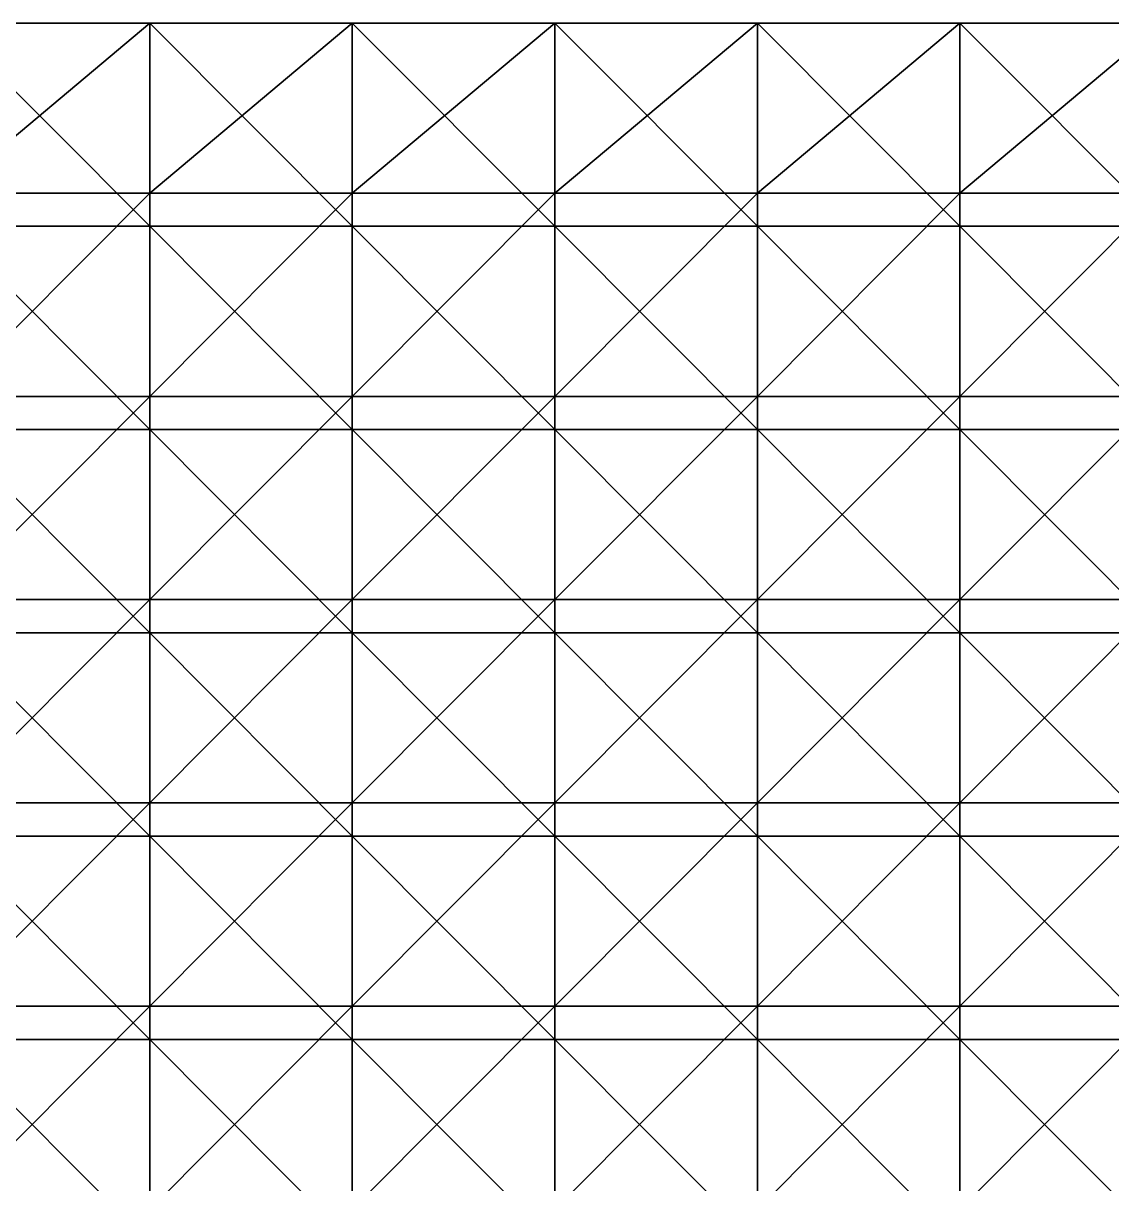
# Model space of a CAD drawing. Header units: inches. Extents: x 0 to 300, y 0 to 160.
# Drawn here: x 37.5 to 75, y 120 to 160 of the extents above; entities that cross this region are included whole.
import ezdxf

# ---------------------------------------------------------------- set-up
doc = ezdxf.new("R2010")
doc.units = ezdxf.units.IN
doc.header["$LTSCALE"] = 198.929398
doc.header["$MEASUREMENT"] = 0
for name, color, linetype in [('4', 7, 'CONTINUOUS'), ('5', 7, 'CONTINUOUS'), ('6', 7, 'CONTINUOUS')]:
    doc.layers.add(name, color=color, linetype=linetype)

msp = doc.modelspace()

# ---------------------------------------------------------------- linework, layer by layer
at = {"layer": '4', "linetype": 'CONTINUOUS'}
for points in [[(41.86, 154.147, -160), (34.884, 154.147, -160), (41.86, 160, -160), (41.86, 154.147, -160)], [(41.86, 160, -160), (34.884, 154.147, -160), (34.884, 160, -160), (41.86, 160, -160)], [(48.837, 154.147, -160), (41.86, 154.147, -160), (48.837, 160, -160), (48.837, 154.147, -160)], [(48.837, 160, -160), (41.86, 154.147, -160), (41.86, 160, -160), (48.837, 160, -160)], [(55.814, 154.147, -160), (48.837, 154.147, -160), (55.814, 160, -160), (55.814, 154.147, -160)], [(55.814, 160, -160), (48.837, 154.147, -160), (48.837, 160, -160), (55.814, 160, -160)], [(62.791, 154.147, -160), (55.814, 154.147, -160), (62.791, 160, -160), (62.791, 154.147, -160)], [(62.791, 160, -160), (55.814, 154.147, -160), (55.814, 160, -160), (62.791, 160, -160)], [(69.767, 154.147, -160), (62.791, 154.147, -160), (69.767, 160, -160), (69.767, 154.147, -160)], [(69.767, 160, -160), (62.791, 154.147, -160), (62.791, 160, -160), (69.767, 160, -160)], [(76.744, 154.147, -160), (69.767, 154.147, -160), (76.744, 160, -160), (76.744, 154.147, -160)], [(76.744, 160, -160), (69.767, 154.147, -160), (69.767, 160, -160), (76.744, 160, -160)], [(41.86, 147.14, -160), (34.884, 147.14, -160), (41.86, 154.147, -160), (41.86, 147.14, -160)], [(41.86, 154.147, -160), (34.884, 147.14, -160), (34.884, 154.147, -160), (41.86, 154.147, -160)], [(48.837, 147.14, -160), (41.86, 147.14, -160), (48.837, 154.147, -160), (48.837, 147.14, -160)], [(48.837, 154.147, -160), (41.86, 147.14, -160), (41.86, 154.147, -160), (48.837, 154.147, -160)], [(55.814, 147.14, -160), (48.837, 147.14, -160), (55.814, 154.147, -160), (55.814, 147.14, -160)], [(55.814, 154.147, -160), (48.837, 147.14, -160), (48.837, 154.147, -160), (55.814, 154.147, -160)], [(62.791, 147.14, -160), (55.814, 147.14, -160), (62.791, 154.147, -160), (62.791, 147.14, -160)], [(62.791, 154.147, -160), (55.814, 147.14, -160), (55.814, 154.147, -160), (62.791, 154.147, -160)], [(69.767, 147.14, -160), (62.791, 147.14, -160), (69.767, 154.147, -160), (69.767, 147.14, -160)], [(69.767, 154.147, -160), (62.791, 147.14, -160), (62.791, 154.147, -160), (69.767, 154.147, -160)], [(76.744, 147.14, -160), (69.767, 147.14, -160), (76.744, 154.147, -160), (76.744, 147.14, -160)], [(76.744, 154.147, -160), (69.767, 147.14, -160), (69.767, 154.147, -160), (76.744, 154.147, -160)], [(41.86, 140.133, -160), (34.884, 140.133, -160), (41.86, 147.14, -160), (41.86, 140.133, -160)], [(41.86, 147.14, -160), (34.884, 140.133, -160), (34.884, 147.14, -160), (41.86, 147.14, -160)], [(48.837, 140.133, -160), (41.86, 140.133, -160), (48.837, 147.14, -160), (48.837, 140.133, -160)], [(48.837, 147.14, -160), (41.86, 140.133, -160), (41.86, 147.14, -160), (48.837, 147.14, -160)], [(55.814, 140.133, -160), (48.837, 140.133, -160), (55.814, 147.14, -160), (55.814, 140.133, -160)], [(55.814, 147.14, -160), (48.837, 140.133, -160), (48.837, 147.14, -160), (55.814, 147.14, -160)], [(62.791, 140.133, -160), (55.814, 140.133, -160), (62.791, 147.14, -160), (62.791, 140.133, -160)], [(62.791, 147.14, -160), (55.814, 140.133, -160), (55.814, 147.14, -160), (62.791, 147.14, -160)], [(69.767, 140.133, -160), (62.791, 140.133, -160), (69.767, 147.14, -160), (69.767, 140.133, -160)], [(69.767, 147.14, -160), (62.791, 140.133, -160), (62.791, 147.14, -160), (69.767, 147.14, -160)], [(76.744, 140.133, -160), (69.767, 140.133, -160), (76.744, 147.14, -160), (76.744, 140.133, -160)], [(76.744, 147.14, -160), (69.767, 140.133, -160), (69.767, 147.14, -160), (76.744, 147.14, -160)], [(41.86, 133.126, -160), (34.884, 133.126, -160), (41.86, 140.133, -160), (41.86, 133.126, -160)], [(41.86, 140.133, -160), (34.884, 133.126, -160), (34.884, 140.133, -160), (41.86, 140.133, -160)], [(48.837, 133.126, -160), (41.86, 133.126, -160), (48.837, 140.133, -160), (48.837, 133.126, -160)], [(48.837, 140.133, -160), (41.86, 133.126, -160), (41.86, 140.133, -160), (48.837, 140.133, -160)], [(55.814, 133.126, -160), (48.837, 133.126, -160), (55.814, 140.133, -160), (55.814, 133.126, -160)], [(55.814, 140.133, -160), (48.837, 133.126, -160), (48.837, 140.133, -160), (55.814, 140.133, -160)], [(62.791, 133.126, -160), (55.814, 133.126, -160), (62.791, 140.133, -160), (62.791, 133.126, -160)], [(62.791, 140.133, -160), (55.814, 133.126, -160), (55.814, 140.133, -160), (62.791, 140.133, -160)], [(69.767, 133.126, -160), (62.791, 133.126, -160), (69.767, 140.133, -160), (69.767, 133.126, -160)], [(69.767, 140.133, -160), (62.791, 133.126, -160), (62.791, 140.133, -160), (69.767, 140.133, -160)], [(76.744, 133.126, -160), (69.767, 133.126, -160), (76.744, 140.133, -160), (76.744, 133.126, -160)], [(76.744, 140.133, -160), (69.767, 133.126, -160), (69.767, 140.133, -160), (76.744, 140.133, -160)], [(41.86, 126.119, -160), (34.884, 126.119, -160), (41.86, 133.126, -160), (41.86, 126.119, -160)], [(41.86, 133.126, -160), (34.884, 126.119, -160), (34.884, 133.126, -160), (41.86, 133.126, -160)], [(48.837, 126.119, -160), (41.86, 126.119, -160), (48.837, 133.126, -160), (48.837, 126.119, -160)], [(48.837, 133.126, -160), (41.86, 126.119, -160), (41.86, 133.126, -160), (48.837, 133.126, -160)], [(55.814, 126.119, -160), (48.837, 126.119, -160), (55.814, 133.126, -160), (55.814, 126.119, -160)], [(55.814, 133.126, -160), (48.837, 126.119, -160), (48.837, 133.126, -160), (55.814, 133.126, -160)], [(62.791, 126.119, -160), (55.814, 126.119, -160), (62.791, 133.126, -160), (62.791, 126.119, -160)], [(62.791, 133.126, -160), (55.814, 126.119, -160), (55.814, 133.126, -160), (62.791, 133.126, -160)], [(69.767, 126.119, -160), (62.791, 126.119, -160), (69.767, 133.126, -160), (69.767, 126.119, -160)], [(69.767, 133.126, -160), (62.791, 126.119, -160), (62.791, 133.126, -160), (69.767, 133.126, -160)], [(76.744, 126.119, -160), (69.767, 126.119, -160), (76.744, 133.126, -160), (76.744, 126.119, -160)], [(76.744, 133.126, -160), (69.767, 126.119, -160), (69.767, 133.126, -160), (76.744, 133.126, -160)], [(41.86, 119.112, -160), (34.884, 119.112, -160), (41.86, 126.119, -160), (41.86, 119.112, -160)], [(41.86, 126.119, -160), (34.884, 119.112, -160), (34.884, 126.119, -160), (41.86, 126.119, -160)], [(48.837, 119.112, -160), (41.86, 119.112, -160), (48.837, 126.119, -160), (48.837, 119.112, -160)], [(48.837, 126.119, -160), (41.86, 119.112, -160), (41.86, 126.119, -160), (48.837, 126.119, -160)], [(55.814, 119.112, -160), (48.837, 119.112, -160), (55.814, 126.119, -160), (55.814, 119.112, -160)], [(55.814, 126.119, -160), (48.837, 119.112, -160), (48.837, 126.119, -160), (55.814, 126.119, -160)], [(62.791, 119.112, -160), (55.814, 119.112, -160), (62.791, 126.119, -160), (62.791, 119.112, -160)], [(62.791, 126.119, -160), (55.814, 119.112, -160), (55.814, 126.119, -160), (62.791, 126.119, -160)], [(69.767, 119.112, -160), (62.791, 119.112, -160), (69.767, 126.119, -160), (69.767, 119.112, -160)], [(69.767, 126.119, -160), (62.791, 119.112, -160), (62.791, 126.119, -160), (69.767, 126.119, -160)], [(76.744, 119.112, -160), (69.767, 119.112, -160), (76.744, 126.119, -160), (76.744, 119.112, -160)], [(76.744, 126.119, -160), (69.767, 119.112, -160), (69.767, 126.119, -160), (76.744, 126.119, -160)]]:
    msp.add_3dface(points, dxfattribs=at)
at = {"layer": '5', "linetype": 'CONTINUOUS'}
for points in [[(41.86, 160, -160), (34.884, 160, -160), (41.86, 160, -153), (41.86, 160, -160)], [(41.86, 160, -153), (34.884, 160, -160), (34.884, 160, -153), (41.86, 160, -153)], [(41.86, 160, -153), (34.884, 160, -153), (41.86, 160, -145.993), (41.86, 160, -153)], [(41.86, 160, -145.993), (34.884, 160, -153), (34.884, 160, -145.993), (41.86, 160, -145.993)], [(41.86, 160, -145.993), (34.884, 160, -145.993), (41.86, 160, -138.986), (41.86, 160, -145.993)], [(41.86, 160, -138.986), (34.884, 160, -145.993), (34.884, 160, -138.986), (41.86, 160, -138.986)], [(41.86, 160, -138.986), (34.884, 160, -138.986), (41.86, 160, -131.979), (41.86, 160, -138.986)], [(41.86, 160, -131.979), (34.884, 160, -138.986), (34.884, 160, -131.979), (41.86, 160, -131.979)], [(41.86, 160, -131.979), (34.884, 160, -131.979), (41.86, 160, -124.972), (41.86, 160, -131.979)], [(41.86, 160, -124.972), (34.884, 160, -131.979), (34.884, 160, -124.972), (41.86, 160, -124.972)], [(41.86, 160, -124.972), (34.884, 160, -124.972), (41.86, 160, -117.965), (41.86, 160, -124.972)], [(41.86, 160, -117.965), (34.884, 160, -124.972), (34.884, 160, -117.965), (41.86, 160, -117.965)], [(41.86, 160, -117.965), (34.884, 160, -117.965), (41.86, 160, -110.958), (41.86, 160, -117.965)], [(41.86, 160, -110.958), (34.884, 160, -117.965), (34.884, 160, -110.958), (41.86, 160, -110.958)], [(41.86, 160, -110.958), (34.884, 160, -110.958), (41.86, 160, -103.951), (41.86, 160, -110.958)], [(41.86, 160, -103.951), (34.884, 160, -110.958), (34.884, 160, -103.951), (41.86, 160, -103.951)], [(41.86, 160, -103.951), (34.884, 160, -103.951), (41.86, 160, -96.944), (41.86, 160, -103.951)], [(41.86, 160, -96.944), (34.884, 160, -103.951), (34.884, 160, -96.944), (41.86, 160, -96.944)], [(41.86, 160, -96.944), (34.884, 160, -96.944), (41.86, 160, -89.937), (41.86, 160, -96.944)], [(41.86, 160, -89.937), (34.884, 160, -96.944), (34.884, 160, -89.937), (41.86, 160, -89.937)], [(41.86, 160, -89.937), (34.884, 160, -89.937), (41.86, 160, -82.93), (41.86, 160, -89.937)], [(41.86, 160, -82.93), (34.884, 160, -89.937), (34.884, 160, -82.93), (41.86, 160, -82.93)], [(41.86, 160, -82.93), (34.884, 160, -82.93), (41.86, 160, -75.923), (41.86, 160, -82.93)], [(41.86, 160, -75.923), (34.884, 160, -82.93), (34.884, 160, -75.923), (41.86, 160, -75.923)], [(41.86, 160, -75.923), (34.884, 160, -75.923), (41.86, 160, -68.916), (41.86, 160, -75.923)], [(41.86, 160, -68.916), (34.884, 160, -75.923), (34.884, 160, -68.916), (41.86, 160, -68.916)], [(41.86, 160, -68.916), (34.884, 160, -68.916), (41.86, 160, -61.909), (41.86, 160, -68.916)], [(41.86, 160, -61.909), (34.884, 160, -68.916), (34.884, 160, -61.909), (41.86, 160, -61.909)], [(41.86, 160, -61.909), (34.884, 160, -61.909), (41.86, 160, -54.902), (41.86, 160, -61.909)], [(41.86, 160, -54.902), (34.884, 160, -61.909), (34.884, 160, -54.902), (41.86, 160, -54.902)], [(41.86, 160, -54.902), (34.884, 160, -54.902), (41.86, 160, -47.895), (41.86, 160, -54.902)], [(41.86, 160, -47.895), (34.884, 160, -54.902), (34.884, 160, -47.895), (41.86, 160, -47.895)], [(41.86, 160, -47.895), (34.884, 160, -47.895), (41.86, 160, -40.888), (41.86, 160, -47.895)], [(41.86, 160, -40.888), (34.884, 160, -47.895), (34.884, 160, -40.888), (41.86, 160, -40.888)], [(41.86, 160, -40.888), (34.884, 160, -40.888), (41.86, 160, -33.881), (41.86, 160, -40.888)], [(41.86, 160, -33.881), (34.884, 160, -40.888), (34.884, 160, -33.881), (41.86, 160, -33.881)], [(41.86, 160, -33.881), (34.884, 160, -33.881), (41.86, 160, -26.874), (41.86, 160, -33.881)], [(41.86, 160, -26.874), (34.884, 160, -33.881), (34.884, 160, -26.874), (41.86, 160, -26.874)], [(41.86, 160, -26.874), (34.884, 160, -26.874), (41.86, 160, -19.867), (41.86, 160, -26.874)], [(41.86, 160, -19.867), (34.884, 160, -26.874), (34.884, 160, -19.867), (41.86, 160, -19.867)], [(41.86, 160, -19.867), (34.884, 160, -19.867), (41.86, 160, -12.86), (41.86, 160, -19.867)], [(41.86, 160, -12.86), (34.884, 160, -19.867), (34.884, 160, -12.86), (41.86, 160, -12.86)], [(41.86, 160, -12.86), (34.884, 160, -12.86), (41.86, 160, -5.853), (41.86, 160, -12.86)], [(41.86, 160, -5.853), (34.884, 160, -12.86), (34.884, 160, -5.853), (41.86, 160, -5.853)], [(41.86, 160, -5.853), (34.884, 160, -5.853), (41.86, 160), (41.86, 160, -5.853)], [(41.86, 160), (34.884, 160, -5.853), (34.884, 160), (41.86, 160)], [(48.837, 160, -160), (41.86, 160, -160), (48.837, 160, -153), (48.837, 160, -160)], [(48.837, 160, -153), (41.86, 160, -160), (41.86, 160, -153), (48.837, 160, -153)], [(48.837, 160, -153), (41.86, 160, -153), (48.837, 160, -145.993), (48.837, 160, -153)], [(48.837, 160, -145.993), (41.86, 160, -153), (41.86, 160, -145.993), (48.837, 160, -145.993)], [(48.837, 160, -145.993), (41.86, 160, -145.993), (48.837, 160, -138.986), (48.837, 160, -145.993)], [(48.837, 160, -138.986), (41.86, 160, -145.993), (41.86, 160, -138.986), (48.837, 160, -138.986)], [(48.837, 160, -138.986), (41.86, 160, -138.986), (48.837, 160, -131.979), (48.837, 160, -138.986)], [(48.837, 160, -131.979), (41.86, 160, -138.986), (41.86, 160, -131.979), (48.837, 160, -131.979)], [(48.837, 160, -131.979), (41.86, 160, -131.979), (48.837, 160, -124.972), (48.837, 160, -131.979)], [(48.837, 160, -124.972), (41.86, 160, -131.979), (41.86, 160, -124.972), (48.837, 160, -124.972)], [(48.837, 160, -124.972), (41.86, 160, -124.972), (48.837, 160, -117.965), (48.837, 160, -124.972)], [(48.837, 160, -117.965), (41.86, 160, -124.972), (41.86, 160, -117.965), (48.837, 160, -117.965)], [(48.837, 160, -117.965), (41.86, 160, -117.965), (48.837, 160, -110.958), (48.837, 160, -117.965)], [(48.837, 160, -110.958), (41.86, 160, -117.965), (41.86, 160, -110.958), (48.837, 160, -110.958)], [(48.837, 160, -110.958), (41.86, 160, -110.958), (48.837, 160, -103.951), (48.837, 160, -110.958)], [(48.837, 160, -103.951), (41.86, 160, -110.958), (41.86, 160, -103.951), (48.837, 160, -103.951)], [(48.837, 160, -103.951), (41.86, 160, -103.951), (48.837, 160, -96.944), (48.837, 160, -103.951)], [(48.837, 160, -96.944), (41.86, 160, -103.951), (41.86, 160, -96.944), (48.837, 160, -96.944)], [(48.837, 160, -96.944), (41.86, 160, -96.944), (48.837, 160, -89.937), (48.837, 160, -96.944)], [(48.837, 160, -89.937), (41.86, 160, -96.944), (41.86, 160, -89.937), (48.837, 160, -89.937)], [(48.837, 160, -89.937), (41.86, 160, -89.937), (48.837, 160, -82.93), (48.837, 160, -89.937)], [(48.837, 160, -82.93), (41.86, 160, -89.937), (41.86, 160, -82.93), (48.837, 160, -82.93)], [(48.837, 160, -82.93), (41.86, 160, -82.93), (48.837, 160, -75.923), (48.837, 160, -82.93)], [(48.837, 160, -75.923), (41.86, 160, -82.93), (41.86, 160, -75.923), (48.837, 160, -75.923)], [(48.837, 160, -75.923), (41.86, 160, -75.923), (48.837, 160, -68.916), (48.837, 160, -75.923)], [(48.837, 160, -68.916), (41.86, 160, -75.923), (41.86, 160, -68.916), (48.837, 160, -68.916)], [(48.837, 160, -68.916), (41.86, 160, -68.916), (48.837, 160, -61.909), (48.837, 160, -68.916)], [(48.837, 160, -61.909), (41.86, 160, -68.916), (41.86, 160, -61.909), (48.837, 160, -61.909)], [(48.837, 160, -61.909), (41.86, 160, -61.909), (48.837, 160, -54.902), (48.837, 160, -61.909)], [(48.837, 160, -54.902), (41.86, 160, -61.909), (41.86, 160, -54.902), (48.837, 160, -54.902)], [(48.837, 160, -54.902), (41.86, 160, -54.902), (48.837, 160, -47.895), (48.837, 160, -54.902)], [(48.837, 160, -47.895), (41.86, 160, -54.902), (41.86, 160, -47.895), (48.837, 160, -47.895)], [(48.837, 160, -47.895), (41.86, 160, -47.895), (48.837, 160, -40.888), (48.837, 160, -47.895)], [(48.837, 160, -40.888), (41.86, 160, -47.895), (41.86, 160, -40.888), (48.837, 160, -40.888)], [(48.837, 160, -40.888), (41.86, 160, -40.888), (48.837, 160, -33.881), (48.837, 160, -40.888)], [(48.837, 160, -33.881), (41.86, 160, -40.888), (41.86, 160, -33.881), (48.837, 160, -33.881)], [(48.837, 160, -33.881), (41.86, 160, -33.881), (48.837, 160, -26.874), (48.837, 160, -33.881)], [(48.837, 160, -26.874), (41.86, 160, -33.881), (41.86, 160, -26.874), (48.837, 160, -26.874)], [(48.837, 160, -26.874), (41.86, 160, -26.874), (48.837, 160, -19.867), (48.837, 160, -26.874)], [(48.837, 160, -19.867), (41.86, 160, -26.874), (41.86, 160, -19.867), (48.837, 160, -19.867)], [(48.837, 160, -19.867), (41.86, 160, -19.867), (48.837, 160, -12.86), (48.837, 160, -19.867)], [(48.837, 160, -12.86), (41.86, 160, -19.867), (41.86, 160, -12.86), (48.837, 160, -12.86)], [(48.837, 160, -12.86), (41.86, 160, -12.86), (48.837, 160, -5.853), (48.837, 160, -12.86)], [(48.837, 160, -5.853), (41.86, 160, -12.86), (41.86, 160, -5.853), (48.837, 160, -5.853)], [(48.837, 160, -5.853), (41.86, 160, -5.853), (48.837, 160), (48.837, 160, -5.853)], [(48.837, 160), (41.86, 160, -5.853), (41.86, 160), (48.837, 160)], [(55.814, 160, -160), (48.837, 160, -160), (55.814, 160, -153), (55.814, 160, -160)], [(55.814, 160, -153), (48.837, 160, -160), (48.837, 160, -153), (55.814, 160, -153)], [(55.814, 160, -153), (48.837, 160, -153), (55.814, 160, -145.993), (55.814, 160, -153)], [(55.814, 160, -145.993), (48.837, 160, -153), (48.837, 160, -145.993), (55.814, 160, -145.993)], [(55.814, 160, -145.993), (48.837, 160, -145.993), (55.814, 160, -138.986), (55.814, 160, -145.993)], [(55.814, 160, -138.986), (48.837, 160, -145.993), (48.837, 160, -138.986), (55.814, 160, -138.986)], [(55.814, 160, -138.986), (48.837, 160, -138.986), (55.814, 160, -131.979), (55.814, 160, -138.986)], [(55.814, 160, -131.979), (48.837, 160, -138.986), (48.837, 160, -131.979), (55.814, 160, -131.979)], [(55.814, 160, -131.979), (48.837, 160, -131.979), (55.814, 160, -124.972), (55.814, 160, -131.979)], [(55.814, 160, -124.972), (48.837, 160, -131.979), (48.837, 160, -124.972), (55.814, 160, -124.972)], [(55.814, 160, -124.972), (48.837, 160, -124.972), (55.814, 160, -117.965), (55.814, 160, -124.972)], [(55.814, 160, -117.965), (48.837, 160, -124.972), (48.837, 160, -117.965), (55.814, 160, -117.965)], [(55.814, 160, -117.965), (48.837, 160, -117.965), (55.814, 160, -110.958), (55.814, 160, -117.965)], [(55.814, 160, -110.958), (48.837, 160, -117.965), (48.837, 160, -110.958), (55.814, 160, -110.958)], [(55.814, 160, -110.958), (48.837, 160, -110.958), (55.814, 160, -103.951), (55.814, 160, -110.958)], [(55.814, 160, -103.951), (48.837, 160, -110.958), (48.837, 160, -103.951), (55.814, 160, -103.951)], [(55.814, 160, -103.951), (48.837, 160, -103.951), (55.814, 160, -96.944), (55.814, 160, -103.951)], [(55.814, 160, -96.944), (48.837, 160, -103.951), (48.837, 160, -96.944), (55.814, 160, -96.944)], [(55.814, 160, -96.944), (48.837, 160, -96.944), (55.814, 160, -89.937), (55.814, 160, -96.944)], [(55.814, 160, -89.937), (48.837, 160, -96.944), (48.837, 160, -89.937), (55.814, 160, -89.937)], [(55.814, 160, -89.937), (48.837, 160, -89.937), (55.814, 160, -82.93), (55.814, 160, -89.937)], [(55.814, 160, -82.93), (48.837, 160, -89.937), (48.837, 160, -82.93), (55.814, 160, -82.93)], [(55.814, 160, -82.93), (48.837, 160, -82.93), (55.814, 160, -75.923), (55.814, 160, -82.93)], [(55.814, 160, -75.923), (48.837, 160, -82.93), (48.837, 160, -75.923), (55.814, 160, -75.923)], [(55.814, 160, -75.923), (48.837, 160, -75.923), (55.814, 160, -68.916), (55.814, 160, -75.923)], [(55.814, 160, -68.916), (48.837, 160, -75.923), (48.837, 160, -68.916), (55.814, 160, -68.916)], [(55.814, 160, -68.916), (48.837, 160, -68.916), (55.814, 160, -61.909), (55.814, 160, -68.916)], [(55.814, 160, -61.909), (48.837, 160, -68.916), (48.837, 160, -61.909), (55.814, 160, -61.909)], [(55.814, 160, -61.909), (48.837, 160, -61.909), (55.814, 160, -54.902), (55.814, 160, -61.909)], [(55.814, 160, -54.902), (48.837, 160, -61.909), (48.837, 160, -54.902), (55.814, 160, -54.902)], [(55.814, 160, -54.902), (48.837, 160, -54.902), (55.814, 160, -47.895), (55.814, 160, -54.902)], [(55.814, 160, -47.895), (48.837, 160, -54.902), (48.837, 160, -47.895), (55.814, 160, -47.895)], [(55.814, 160, -47.895), (48.837, 160, -47.895), (55.814, 160, -40.888), (55.814, 160, -47.895)], [(55.814, 160, -40.888), (48.837, 160, -47.895), (48.837, 160, -40.888), (55.814, 160, -40.888)], [(55.814, 160, -40.888), (48.837, 160, -40.888), (55.814, 160, -33.881), (55.814, 160, -40.888)], [(55.814, 160, -33.881), (48.837, 160, -40.888), (48.837, 160, -33.881), (55.814, 160, -33.881)], [(55.814, 160, -33.881), (48.837, 160, -33.881), (55.814, 160, -26.874), (55.814, 160, -33.881)], [(55.814, 160, -26.874), (48.837, 160, -33.881), (48.837, 160, -26.874), (55.814, 160, -26.874)], [(55.814, 160, -26.874), (48.837, 160, -26.874), (55.814, 160, -19.867), (55.814, 160, -26.874)], [(55.814, 160, -19.867), (48.837, 160, -26.874), (48.837, 160, -19.867), (55.814, 160, -19.867)], [(55.814, 160, -19.867), (48.837, 160, -19.867), (55.814, 160, -12.86), (55.814, 160, -19.867)], [(55.814, 160, -12.86), (48.837, 160, -19.867), (48.837, 160, -12.86), (55.814, 160, -12.86)], [(55.814, 160, -12.86), (48.837, 160, -12.86), (55.814, 160, -5.853), (55.814, 160, -12.86)], [(55.814, 160, -5.853), (48.837, 160, -12.86), (48.837, 160, -5.853), (55.814, 160, -5.853)], [(55.814, 160, -5.853), (48.837, 160, -5.853), (55.814, 160), (55.814, 160, -5.853)], [(55.814, 160), (48.837, 160, -5.853), (48.837, 160), (55.814, 160)], [(62.791, 160, -160), (55.814, 160, -160), (62.791, 160, -153), (62.791, 160, -160)], [(62.791, 160, -153), (55.814, 160, -160), (55.814, 160, -153), (62.791, 160, -153)], [(62.791, 160, -153), (55.814, 160, -153), (62.791, 160, -145.993), (62.791, 160, -153)], [(62.791, 160, -145.993), (55.814, 160, -153), (55.814, 160, -145.993), (62.791, 160, -145.993)], [(62.791, 160, -145.993), (55.814, 160, -145.993), (62.791, 160, -138.986), (62.791, 160, -145.993)], [(62.791, 160, -138.986), (55.814, 160, -145.993), (55.814, 160, -138.986), (62.791, 160, -138.986)], [(62.791, 160, -138.986), (55.814, 160, -138.986), (62.791, 160, -131.979), (62.791, 160, -138.986)], [(62.791, 160, -131.979), (55.814, 160, -138.986), (55.814, 160, -131.979), (62.791, 160, -131.979)], [(62.791, 160, -131.979), (55.814, 160, -131.979), (62.791, 160, -124.972), (62.791, 160, -131.979)], [(62.791, 160, -124.972), (55.814, 160, -131.979), (55.814, 160, -124.972), (62.791, 160, -124.972)], [(62.791, 160, -124.972), (55.814, 160, -124.972), (62.791, 160, -117.965), (62.791, 160, -124.972)], [(62.791, 160, -117.965), (55.814, 160, -124.972), (55.814, 160, -117.965), (62.791, 160, -117.965)], [(62.791, 160, -117.965), (55.814, 160, -117.965), (62.791, 160, -110.958), (62.791, 160, -117.965)], [(62.791, 160, -110.958), (55.814, 160, -117.965), (55.814, 160, -110.958), (62.791, 160, -110.958)], [(62.791, 160, -110.958), (55.814, 160, -110.958), (62.791, 160, -103.951), (62.791, 160, -110.958)], [(62.791, 160, -103.951), (55.814, 160, -110.958), (55.814, 160, -103.951), (62.791, 160, -103.951)], [(62.791, 160, -103.951), (55.814, 160, -103.951), (62.791, 160, -96.944), (62.791, 160, -103.951)], [(62.791, 160, -96.944), (55.814, 160, -103.951), (55.814, 160, -96.944), (62.791, 160, -96.944)], [(62.791, 160, -96.944), (55.814, 160, -96.944), (62.791, 160, -89.937), (62.791, 160, -96.944)], [(62.791, 160, -89.937), (55.814, 160, -96.944), (55.814, 160, -89.937), (62.791, 160, -89.937)], [(62.791, 160, -89.937), (55.814, 160, -89.937), (62.791, 160, -82.93), (62.791, 160, -89.937)], [(62.791, 160, -82.93), (55.814, 160, -89.937), (55.814, 160, -82.93), (62.791, 160, -82.93)], [(62.791, 160, -82.93), (55.814, 160, -82.93), (62.791, 160, -75.923), (62.791, 160, -82.93)], [(62.791, 160, -75.923), (55.814, 160, -82.93), (55.814, 160, -75.923), (62.791, 160, -75.923)], [(62.791, 160, -75.923), (55.814, 160, -75.923), (62.791, 160, -68.916), (62.791, 160, -75.923)], [(62.791, 160, -68.916), (55.814, 160, -75.923), (55.814, 160, -68.916), (62.791, 160, -68.916)], [(62.791, 160, -68.916), (55.814, 160, -68.916), (62.791, 160, -61.909), (62.791, 160, -68.916)], [(62.791, 160, -61.909), (55.814, 160, -68.916), (55.814, 160, -61.909), (62.791, 160, -61.909)], [(62.791, 160, -61.909), (55.814, 160, -61.909), (62.791, 160, -54.902), (62.791, 160, -61.909)], [(62.791, 160, -54.902), (55.814, 160, -61.909), (55.814, 160, -54.902), (62.791, 160, -54.902)], [(62.791, 160, -54.902), (55.814, 160, -54.902), (62.791, 160, -47.895), (62.791, 160, -54.902)], [(62.791, 160, -47.895), (55.814, 160, -54.902), (55.814, 160, -47.895), (62.791, 160, -47.895)], [(62.791, 160, -47.895), (55.814, 160, -47.895), (62.791, 160, -40.888), (62.791, 160, -47.895)], [(62.791, 160, -40.888), (55.814, 160, -47.895), (55.814, 160, -40.888), (62.791, 160, -40.888)], [(62.791, 160, -40.888), (55.814, 160, -40.888), (62.791, 160, -33.881), (62.791, 160, -40.888)], [(62.791, 160, -33.881), (55.814, 160, -40.888), (55.814, 160, -33.881), (62.791, 160, -33.881)], [(62.791, 160, -33.881), (55.814, 160, -33.881), (62.791, 160, -26.874), (62.791, 160, -33.881)], [(62.791, 160, -26.874), (55.814, 160, -33.881), (55.814, 160, -26.874), (62.791, 160, -26.874)], [(62.791, 160, -26.874), (55.814, 160, -26.874), (62.791, 160, -19.867), (62.791, 160, -26.874)], [(62.791, 160, -19.867), (55.814, 160, -26.874), (55.814, 160, -19.867), (62.791, 160, -19.867)], [(62.791, 160, -19.867), (55.814, 160, -19.867), (62.791, 160, -12.86), (62.791, 160, -19.867)], [(62.791, 160, -12.86), (55.814, 160, -19.867), (55.814, 160, -12.86), (62.791, 160, -12.86)], [(62.791, 160, -12.86), (55.814, 160, -12.86), (62.791, 160, -5.853), (62.791, 160, -12.86)], [(62.791, 160, -5.853), (55.814, 160, -12.86), (55.814, 160, -5.853), (62.791, 160, -5.853)], [(62.791, 160, -5.853), (55.814, 160, -5.853), (62.791, 160), (62.791, 160, -5.853)], [(62.791, 160), (55.814, 160, -5.853), (55.814, 160), (62.791, 160)], [(69.767, 160, -160), (62.791, 160, -160), (69.767, 160, -153), (69.767, 160, -160)], [(69.767, 160, -153), (62.791, 160, -160), (62.791, 160, -153), (69.767, 160, -153)], [(69.767, 160, -153), (62.791, 160, -153), (69.767, 160, -145.993), (69.767, 160, -153)], [(69.767, 160, -145.993), (62.791, 160, -153), (62.791, 160, -145.993), (69.767, 160, -145.993)], [(69.767, 160, -145.993), (62.791, 160, -145.993), (69.767, 160, -138.986), (69.767, 160, -145.993)], [(69.767, 160, -138.986), (62.791, 160, -145.993), (62.791, 160, -138.986), (69.767, 160, -138.986)], [(69.767, 160, -138.986), (62.791, 160, -138.986), (69.767, 160, -131.979), (69.767, 160, -138.986)], [(69.767, 160, -131.979), (62.791, 160, -138.986), (62.791, 160, -131.979), (69.767, 160, -131.979)], [(69.767, 160, -131.979), (62.791, 160, -131.979), (69.767, 160, -124.972), (69.767, 160, -131.979)], [(69.767, 160, -124.972), (62.791, 160, -131.979), (62.791, 160, -124.972), (69.767, 160, -124.972)], [(69.767, 160, -124.972), (62.791, 160, -124.972), (69.767, 160, -117.965), (69.767, 160, -124.972)], [(69.767, 160, -117.965), (62.791, 160, -124.972), (62.791, 160, -117.965), (69.767, 160, -117.965)], [(69.767, 160, -117.965), (62.791, 160, -117.965), (69.767, 160, -110.958), (69.767, 160, -117.965)], [(69.767, 160, -110.958), (62.791, 160, -117.965), (62.791, 160, -110.958), (69.767, 160, -110.958)], [(69.767, 160, -110.958), (62.791, 160, -110.958), (69.767, 160, -103.951), (69.767, 160, -110.958)], [(69.767, 160, -103.951), (62.791, 160, -110.958), (62.791, 160, -103.951), (69.767, 160, -103.951)], [(69.767, 160, -103.951), (62.791, 160, -103.951), (69.767, 160, -96.944), (69.767, 160, -103.951)], [(69.767, 160, -96.944), (62.791, 160, -103.951), (62.791, 160, -96.944), (69.767, 160, -96.944)], [(69.767, 160, -96.944), (62.791, 160, -96.944), (69.767, 160, -89.937), (69.767, 160, -96.944)], [(69.767, 160, -89.937), (62.791, 160, -96.944), (62.791, 160, -89.937), (69.767, 160, -89.937)], [(69.767, 160, -89.937), (62.791, 160, -89.937), (69.767, 160, -82.93), (69.767, 160, -89.937)], [(69.767, 160, -82.93), (62.791, 160, -89.937), (62.791, 160, -82.93), (69.767, 160, -82.93)], [(69.767, 160, -82.93), (62.791, 160, -82.93), (69.767, 160, -75.923), (69.767, 160, -82.93)], [(69.767, 160, -75.923), (62.791, 160, -82.93), (62.791, 160, -75.923), (69.767, 160, -75.923)], [(69.767, 160, -75.923), (62.791, 160, -75.923), (69.767, 160, -68.916), (69.767, 160, -75.923)], [(69.767, 160, -68.916), (62.791, 160, -75.923), (62.791, 160, -68.916), (69.767, 160, -68.916)], [(69.767, 160, -68.916), (62.791, 160, -68.916), (69.767, 160, -61.909), (69.767, 160, -68.916)], [(69.767, 160, -61.909), (62.791, 160, -68.916), (62.791, 160, -61.909), (69.767, 160, -61.909)], [(69.767, 160, -61.909), (62.791, 160, -61.909), (69.767, 160, -54.902), (69.767, 160, -61.909)], [(69.767, 160, -54.902), (62.791, 160, -61.909), (62.791, 160, -54.902), (69.767, 160, -54.902)], [(69.767, 160, -54.902), (62.791, 160, -54.902), (69.767, 160, -47.895), (69.767, 160, -54.902)], [(69.767, 160, -47.895), (62.791, 160, -54.902), (62.791, 160, -47.895), (69.767, 160, -47.895)], [(69.767, 160, -47.895), (62.791, 160, -47.895), (69.767, 160, -40.888), (69.767, 160, -47.895)], [(69.767, 160, -40.888), (62.791, 160, -47.895), (62.791, 160, -40.888), (69.767, 160, -40.888)], [(69.767, 160, -40.888), (62.791, 160, -40.888), (69.767, 160, -33.881), (69.767, 160, -40.888)], [(69.767, 160, -33.881), (62.791, 160, -40.888), (62.791, 160, -33.881), (69.767, 160, -33.881)], [(69.767, 160, -33.881), (62.791, 160, -33.881), (69.767, 160, -26.874), (69.767, 160, -33.881)], [(69.767, 160, -26.874), (62.791, 160, -33.881), (62.791, 160, -26.874), (69.767, 160, -26.874)], [(69.767, 160, -26.874), (62.791, 160, -26.874), (69.767, 160, -19.867), (69.767, 160, -26.874)], [(69.767, 160, -19.867), (62.791, 160, -26.874), (62.791, 160, -19.867), (69.767, 160, -19.867)], [(69.767, 160, -19.867), (62.791, 160, -19.867), (69.767, 160, -12.86), (69.767, 160, -19.867)], [(69.767, 160, -12.86), (62.791, 160, -19.867), (62.791, 160, -12.86), (69.767, 160, -12.86)], [(69.767, 160, -12.86), (62.791, 160, -12.86), (69.767, 160, -5.853), (69.767, 160, -12.86)], [(69.767, 160, -5.853), (62.791, 160, -12.86), (62.791, 160, -5.853), (69.767, 160, -5.853)], [(69.767, 160, -5.853), (62.791, 160, -5.853), (69.767, 160), (69.767, 160, -5.853)], [(69.767, 160), (62.791, 160, -5.853), (62.791, 160), (69.767, 160)], [(76.744, 160, -160), (69.767, 160, -160), (76.744, 160, -153), (76.744, 160, -160)], [(76.744, 160, -153), (69.767, 160, -160), (69.767, 160, -153), (76.744, 160, -153)], [(76.744, 160, -153), (69.767, 160, -153), (76.744, 160, -145.993), (76.744, 160, -153)], [(76.744, 160, -145.993), (69.767, 160, -153), (69.767, 160, -145.993), (76.744, 160, -145.993)], [(76.744, 160, -145.993), (69.767, 160, -145.993), (76.744, 160, -138.986), (76.744, 160, -145.993)], [(76.744, 160, -138.986), (69.767, 160, -145.993), (69.767, 160, -138.986), (76.744, 160, -138.986)], [(76.744, 160, -138.986), (69.767, 160, -138.986), (76.744, 160, -131.979), (76.744, 160, -138.986)], [(76.744, 160, -131.979), (69.767, 160, -138.986), (69.767, 160, -131.979), (76.744, 160, -131.979)], [(76.744, 160, -131.979), (69.767, 160, -131.979), (76.744, 160, -124.972), (76.744, 160, -131.979)], [(76.744, 160, -124.972), (69.767, 160, -131.979), (69.767, 160, -124.972), (76.744, 160, -124.972)], [(76.744, 160, -124.972), (69.767, 160, -124.972), (76.744, 160, -117.965), (76.744, 160, -124.972)], [(76.744, 160, -117.965), (69.767, 160, -124.972), (69.767, 160, -117.965), (76.744, 160, -117.965)], [(76.744, 160, -117.965), (69.767, 160, -117.965), (76.744, 160, -110.958), (76.744, 160, -117.965)], [(76.744, 160, -110.958), (69.767, 160, -117.965), (69.767, 160, -110.958), (76.744, 160, -110.958)], [(76.744, 160, -110.958), (69.767, 160, -110.958), (76.744, 160, -103.951), (76.744, 160, -110.958)], [(76.744, 160, -103.951), (69.767, 160, -110.958), (69.767, 160, -103.951), (76.744, 160, -103.951)], [(76.744, 160, -103.951), (69.767, 160, -103.951), (76.744, 160, -96.944), (76.744, 160, -103.951)], [(76.744, 160, -96.944), (69.767, 160, -103.951), (69.767, 160, -96.944), (76.744, 160, -96.944)], [(76.744, 160, -96.944), (69.767, 160, -96.944), (76.744, 160, -89.937), (76.744, 160, -96.944)], [(76.744, 160, -89.937), (69.767, 160, -96.944), (69.767, 160, -89.937), (76.744, 160, -89.937)], [(76.744, 160, -89.937), (69.767, 160, -89.937), (76.744, 160, -82.93), (76.744, 160, -89.937)], [(76.744, 160, -82.93), (69.767, 160, -89.937), (69.767, 160, -82.93), (76.744, 160, -82.93)], [(76.744, 160, -82.93), (69.767, 160, -82.93), (76.744, 160, -75.923), (76.744, 160, -82.93)], [(76.744, 160, -75.923), (69.767, 160, -82.93), (69.767, 160, -75.923), (76.744, 160, -75.923)], [(76.744, 160, -75.923), (69.767, 160, -75.923), (76.744, 160, -68.916), (76.744, 160, -75.923)], [(76.744, 160, -68.916), (69.767, 160, -75.923), (69.767, 160, -68.916), (76.744, 160, -68.916)], [(76.744, 160, -68.916), (69.767, 160, -68.916), (76.744, 160, -61.909), (76.744, 160, -68.916)], [(76.744, 160, -61.909), (69.767, 160, -68.916), (69.767, 160, -61.909), (76.744, 160, -61.909)], [(76.744, 160, -61.909), (69.767, 160, -61.909), (76.744, 160, -54.902), (76.744, 160, -61.909)], [(76.744, 160, -54.902), (69.767, 160, -61.909), (69.767, 160, -54.902), (76.744, 160, -54.902)], [(76.744, 160, -54.902), (69.767, 160, -54.902), (76.744, 160, -47.895), (76.744, 160, -54.902)], [(76.744, 160, -47.895), (69.767, 160, -54.902), (69.767, 160, -47.895), (76.744, 160, -47.895)], [(76.744, 160, -47.895), (69.767, 160, -47.895), (76.744, 160, -40.888), (76.744, 160, -47.895)], [(76.744, 160, -40.888), (69.767, 160, -47.895), (69.767, 160, -40.888), (76.744, 160, -40.888)], [(76.744, 160, -40.888), (69.767, 160, -40.888), (76.744, 160, -33.881), (76.744, 160, -40.888)], [(76.744, 160, -33.881), (69.767, 160, -40.888), (69.767, 160, -33.881), (76.744, 160, -33.881)], [(76.744, 160, -33.881), (69.767, 160, -33.881), (76.744, 160, -26.874), (76.744, 160, -33.881)], [(76.744, 160, -26.874), (69.767, 160, -33.881), (69.767, 160, -26.874), (76.744, 160, -26.874)], [(76.744, 160, -26.874), (69.767, 160, -26.874), (76.744, 160, -19.867), (76.744, 160, -26.874)], [(76.744, 160, -19.867), (69.767, 160, -26.874), (69.767, 160, -19.867), (76.744, 160, -19.867)], [(76.744, 160, -19.867), (69.767, 160, -19.867), (76.744, 160, -12.86), (76.744, 160, -19.867)], [(76.744, 160, -12.86), (69.767, 160, -19.867), (69.767, 160, -12.86), (76.744, 160, -12.86)], [(76.744, 160, -12.86), (69.767, 160, -12.86), (76.744, 160, -5.853), (76.744, 160, -12.86)], [(76.744, 160, -5.853), (69.767, 160, -12.86), (69.767, 160, -5.853), (76.744, 160, -5.853)], [(76.744, 160, -5.853), (69.767, 160, -5.853), (76.744, 160), (76.744, 160, -5.853)], [(76.744, 160), (69.767, 160, -5.853), (69.767, 160), (76.744, 160)]]:
    msp.add_3dface(points, dxfattribs=at)
at = {"layer": '6', "linetype": 'CONTINUOUS'}
for points in [[(41.86, 160), (34.884, 160), (41.86, 153), (41.86, 160)], [(41.86, 153), (34.884, 160), (34.884, 153), (41.86, 153)], [(48.837, 160), (41.86, 160), (48.837, 153), (48.837, 160)], [(48.837, 153), (41.86, 160), (41.86, 153), (48.837, 153)], [(55.814, 160), (48.837, 160), (55.814, 153), (55.814, 160)], [(55.814, 153), (48.837, 160), (48.837, 153), (55.814, 153)], [(62.791, 160), (55.814, 160), (62.791, 153), (62.791, 160)], [(62.791, 153), (55.814, 160), (55.814, 153), (62.791, 153)], [(69.767, 160), (62.791, 160), (69.767, 153), (69.767, 160)], [(69.767, 153), (62.791, 160), (62.791, 153), (69.767, 153)], [(76.744, 160), (69.767, 160), (76.744, 153), (76.744, 160)], [(76.744, 153), (69.767, 160), (69.767, 153), (76.744, 153)], [(41.86, 153), (34.884, 153), (41.86, 145.993), (41.86, 153)], [(41.86, 145.993), (34.884, 153), (34.884, 145.993), (41.86, 145.993)], [(48.837, 153), (41.86, 153), (48.837, 145.993), (48.837, 153)], [(48.837, 145.993), (41.86, 153), (41.86, 145.993), (48.837, 145.993)], [(55.814, 153), (48.837, 153), (55.814, 145.993), (55.814, 153)], [(55.814, 145.993), (48.837, 153), (48.837, 145.993), (55.814, 145.993)], [(62.791, 153), (55.814, 153), (62.791, 145.993), (62.791, 153)], [(62.791, 145.993), (55.814, 153), (55.814, 145.993), (62.791, 145.993)], [(69.767, 153), (62.791, 153), (69.767, 145.993), (69.767, 153)], [(69.767, 145.993), (62.791, 153), (62.791, 145.993), (69.767, 145.993)], [(76.744, 153), (69.767, 153), (76.744, 145.993), (76.744, 153)], [(76.744, 145.993), (69.767, 153), (69.767, 145.993), (76.744, 145.993)], [(41.86, 145.993), (34.884, 145.993), (41.86, 138.986), (41.86, 145.993)], [(41.86, 138.986), (34.884, 145.993), (34.884, 138.986), (41.86, 138.986)], [(48.837, 145.993), (41.86, 145.993), (48.837, 138.986), (48.837, 145.993)], [(48.837, 138.986), (41.86, 145.993), (41.86, 138.986), (48.837, 138.986)], [(55.814, 145.993), (48.837, 145.993), (55.814, 138.986), (55.814, 145.993)], [(55.814, 138.986), (48.837, 145.993), (48.837, 138.986), (55.814, 138.986)], [(62.791, 145.993), (55.814, 145.993), (62.791, 138.986), (62.791, 145.993)], [(62.791, 138.986), (55.814, 145.993), (55.814, 138.986), (62.791, 138.986)], [(69.767, 145.993), (62.791, 145.993), (69.767, 138.986), (69.767, 145.993)], [(69.767, 138.986), (62.791, 145.993), (62.791, 138.986), (69.767, 138.986)], [(76.744, 145.993), (69.767, 145.993), (76.744, 138.986), (76.744, 145.993)], [(76.744, 138.986), (69.767, 145.993), (69.767, 138.986), (76.744, 138.986)], [(41.86, 138.986), (34.884, 138.986), (41.86, 131.979), (41.86, 138.986)], [(41.86, 131.979), (34.884, 138.986), (34.884, 131.979), (41.86, 131.979)], [(48.837, 138.986), (41.86, 138.986), (48.837, 131.979), (48.837, 138.986)], [(48.837, 131.979), (41.86, 138.986), (41.86, 131.979), (48.837, 131.979)], [(55.814, 138.986), (48.837, 138.986), (55.814, 131.979), (55.814, 138.986)], [(55.814, 131.979), (48.837, 138.986), (48.837, 131.979), (55.814, 131.979)], [(62.791, 138.986), (55.814, 138.986), (62.791, 131.979), (62.791, 138.986)], [(62.791, 131.979), (55.814, 138.986), (55.814, 131.979), (62.791, 131.979)], [(69.767, 138.986), (62.791, 138.986), (69.767, 131.979), (69.767, 138.986)], [(69.767, 131.979), (62.791, 138.986), (62.791, 131.979), (69.767, 131.979)], [(76.744, 138.986), (69.767, 138.986), (76.744, 131.979), (76.744, 138.986)], [(76.744, 131.979), (69.767, 138.986), (69.767, 131.979), (76.744, 131.979)], [(41.86, 131.979), (34.884, 131.979), (41.86, 124.972), (41.86, 131.979)], [(41.86, 124.972), (34.884, 131.979), (34.884, 124.972), (41.86, 124.972)], [(48.837, 131.979), (41.86, 131.979), (48.837, 124.972), (48.837, 131.979)], [(48.837, 124.972), (41.86, 131.979), (41.86, 124.972), (48.837, 124.972)], [(55.814, 131.979), (48.837, 131.979), (55.814, 124.972), (55.814, 131.979)], [(55.814, 124.972), (48.837, 131.979), (48.837, 124.972), (55.814, 124.972)], [(62.791, 131.979), (55.814, 131.979), (62.791, 124.972), (62.791, 131.979)], [(62.791, 124.972), (55.814, 131.979), (55.814, 124.972), (62.791, 124.972)], [(69.767, 131.979), (62.791, 131.979), (69.767, 124.972), (69.767, 131.979)], [(69.767, 124.972), (62.791, 131.979), (62.791, 124.972), (69.767, 124.972)], [(76.744, 131.979), (69.767, 131.979), (76.744, 124.972), (76.744, 131.979)], [(76.744, 124.972), (69.767, 131.979), (69.767, 124.972), (76.744, 124.972)], [(41.86, 124.972), (34.884, 124.972), (41.86, 117.965), (41.86, 124.972)], [(41.86, 117.965), (34.884, 124.972), (34.884, 117.965), (41.86, 117.965)], [(48.837, 124.972), (41.86, 124.972), (48.837, 117.965), (48.837, 124.972)], [(48.837, 117.965), (41.86, 124.972), (41.86, 117.965), (48.837, 117.965)], [(55.814, 124.972), (48.837, 124.972), (55.814, 117.965), (55.814, 124.972)], [(55.814, 117.965), (48.837, 124.972), (48.837, 117.965), (55.814, 117.965)], [(62.791, 124.972), (55.814, 124.972), (62.791, 117.965), (62.791, 124.972)], [(62.791, 117.965), (55.814, 124.972), (55.814, 117.965), (62.791, 117.965)], [(69.767, 124.972), (62.791, 124.972), (69.767, 117.965), (69.767, 124.972)], [(69.767, 117.965), (62.791, 124.972), (62.791, 117.965), (69.767, 117.965)], [(76.744, 124.972), (69.767, 124.972), (76.744, 117.965), (76.744, 124.972)], [(76.744, 117.965), (69.767, 124.972), (69.767, 117.965), (76.744, 117.965)]]:
    msp.add_3dface(points, dxfattribs=at)

doc.saveas('drawing.dxf')
